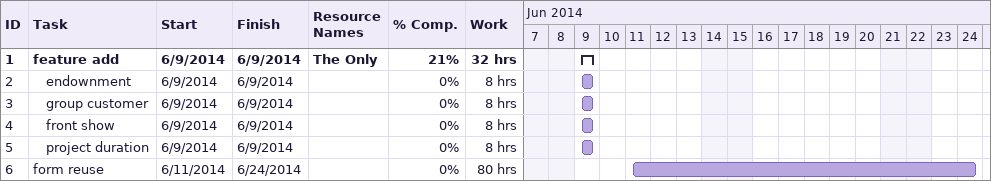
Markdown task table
| ID | Level | Task | Start | Finish | Resources | % complete | Work (h) |
|---|---|---|---|---|---|---|---|
| 1 | 1 | **feature add** | 2014-06-09 | 2014-06-09 | The Only | 21 | 32 |
| 2 | 2 | endownment | 2014-06-09 | 2014-06-09 |  | 0 | 8 |
| 3 | 2 | group customer | 2014-06-09 | 2014-06-09 |  | 0 | 8 |
| 4 | 2 | front show | 2014-06-09 | 2014-06-09 |  | 0 | 8 |
| 5 | 2 | project duration | 2014-06-09 | 2014-06-09 |  | 0 | 8 |
| 6 | 1 | form reuse | 2014-06-11 | 2014-06-24 |  | 0 | 80 |
